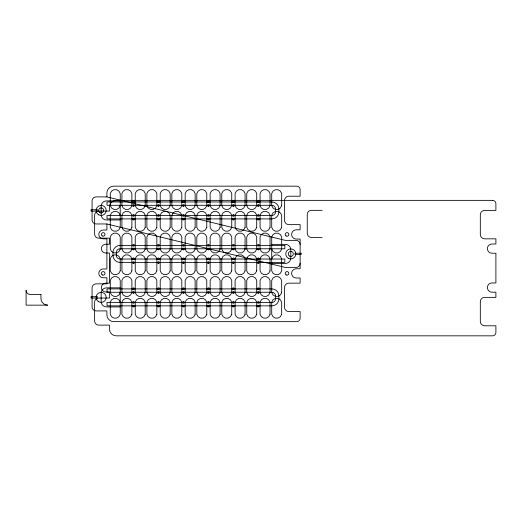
<?xml version="1.0" encoding="UTF-8"?>
<svg xmlns="http://www.w3.org/2000/svg" width="522" height="522" viewBox="0 0 522 522"><rect width="100%" height="100%" fill="white"/><g stroke="black" fill="none" stroke-linecap="round" stroke-linejoin="round"><path stroke-width="0.78" d="M300.124 244.498A4.13 4.13 0 0 0 295.994 240.368L285.286 240.368L106.906 196.892L96.198 196.892A4.13 4.13 0 0 0 92.068 201.016L92.068 219.834A4.13 4.13 0 0 0 96.198 223.964L106.906 223.964L285.286 267.44L295.994 267.44A4.13 4.13 0 0 0 300.124 263.31M120.23 200.885L106.534 200.885A5.377 5.377 0 0 0 101.151 206.268L101.151 214.588A5.377 5.377 0 0 0 106.534 219.964L120.23 219.964M322.094 210.34L311.386 210.34A4.13 4.13 0 0 0 307.256 214.47L307.256 233.282A4.13 4.13 0 0 0 311.386 237.412L322.094 237.412M271.714 244.361L285.41 244.361A5.377 5.377 0 0 1 290.793 249.744L290.793 258.064A5.377 5.377 0 0 1 285.41 263.447L271.714 263.447M120.23 287.844L106.534 287.844A5.377 5.377 0 0 0 101.151 293.22L101.151 301.54A5.377 5.377 0 0 0 106.534 306.923L120.23 306.923M106.906 196.892L106.906 192.957A6.793 6.793 0 0 1 113.698 186.165L296.757 186.165A3.36 3.36 0 0 1 300.124 189.525L300.124 196.213L288.875 196.213A4.333 4.333 0 0 0 284.542 200.546L284.542 220.304A4.333 4.333 0 0 0 288.875 224.636L300.124 224.636L300.124 229.804L296.248 229.804A4.626 4.626 0 0 0 291.622 234.43A4.626 4.626 0 0 0 296.248 239.056L300.124 239.056L300.124 268.752L296.248 268.752A4.626 4.626 0 0 0 291.622 273.378A4.626 4.626 0 0 0 296.248 278.004L300.124 278.004L300.124 283.165L288.875 283.165A4.333 4.333 0 0 0 284.542 287.505L284.542 307.262A4.333 4.333 0 0 0 288.875 311.595L300.124 311.595L300.124 318.276A3.36 3.36 0 0 1 296.757 321.643L113.698 321.643A6.793 6.793 0 0 1 106.906 314.851L106.906 310.916L96.198 310.916A4.13 4.13 0 0 1 92.068 306.786L92.068 287.974A4.13 4.13 0 0 1 96.198 283.844L106.906 283.844L106.906 277.782L103.219 277.782A4.404 4.404 0 0 1 98.808 273.378A4.404 4.404 0 0 1 103.219 268.974L106.906 268.974L106.906 238.835L103.219 238.835A4.404 4.404 0 0 1 98.808 234.43A4.404 4.404 0 0 1 103.219 230.019L106.906 230.019L106.906 223.964M120.23 302.166A5.116 5.116 0 0 0 110.272 302.166L110.272 314.335A5.116 5.116 0 0 0 120.23 314.335L120.23 280.425A5.116 5.116 0 0 0 110.272 280.425L110.272 292.594A5.116 5.116 0 0 0 120.23 292.594M271.714 258.69A5.116 5.116 0 0 1 281.671 258.69L281.671 270.859A5.116 5.116 0 0 1 271.714 270.859L271.714 236.949A5.116 5.116 0 0 1 281.671 236.949L281.671 249.118A5.116 5.116 0 0 1 271.714 249.118M120.23 215.214A5.116 5.116 0 0 0 110.272 215.214L110.272 227.383A5.116 5.116 0 0 0 120.23 227.383L120.23 193.473A5.116 5.116 0 0 0 110.272 193.473L110.272 205.642A5.116 5.116 0 0 0 120.23 205.642M492.54 200.357L116.262 200.357A6.793 6.793 0 0 0 109.47 207.149L109.47 211.084L98.762 211.084A4.13 4.13 0 0 0 94.632 215.214L94.632 234.026A4.13 4.13 0 0 0 98.762 238.156L109.47 238.156L109.47 244.218L105.777 244.218A4.404 4.404 0 0 0 101.372 248.622A4.404 4.404 0 0 0 105.777 253.026L109.47 253.026L109.47 283.165L105.777 283.165A4.404 4.404 0 0 0 101.372 287.57A4.404 4.404 0 0 0 105.777 291.981L109.47 291.981L109.47 298.036L98.762 298.036A4.13 4.13 0 0 0 94.632 302.166L94.632 320.984A4.13 4.13 0 0 0 98.762 325.108L109.47 325.108L109.47 329.043A6.793 6.793 0 0 0 116.262 335.835L492.54 335.835A3.36 3.36 0 0 0 495.9 332.475L495.9 325.787L484.651 325.787A4.333 4.333 0 0 1 480.318 321.454L480.318 301.696A4.333 4.333 0 0 1 484.651 297.364L495.9 297.364L495.9 292.196L492.024 292.196A4.626 4.626 0 0 1 487.398 287.57A4.626 4.626 0 0 1 492.024 282.944L495.9 282.944L495.9 253.248L492.024 253.248A4.626 4.626 0 0 1 487.398 248.622A4.626 4.626 0 0 1 492.024 243.996L495.9 243.996L495.9 238.835L484.651 238.835A4.333 4.333 0 0 1 480.318 234.495L480.318 214.738A4.333 4.333 0 0 1 484.651 210.405L495.9 210.405L495.9 203.724A3.36 3.36 0 0 0 492.54 200.357M271.858 201.949L107.036 201.949L107.036 205.309L271.858 205.309A3.7 3.7 0 0 1 275.557 209.009L275.557 211.847A3.7 3.7 0 0 1 271.858 215.54L107.036 215.54L107.036 218.907L271.858 218.907A7.06 7.06 0 0 0 278.924 211.847L278.924 209.009A7.06 7.06 0 0 0 271.858 201.949M97.144 209.753L91.03 209.753L91.03 211.097L97.144 211.097L97.144 209.753M284.836 245.425L120.014 245.425A7.06 7.06 0 0 0 112.954 252.485L112.954 255.323A7.06 7.06 0 0 0 120.014 262.383L284.836 262.383L284.836 259.023L120.014 259.023A3.7 3.7 0 0 1 116.315 255.323L116.315 252.485A3.7 3.7 0 0 1 120.014 248.785L284.836 248.785L284.836 245.425M301.122 253.229L295.008 253.229L295.008 254.573L301.122 254.573L301.122 253.229M271.858 288.901L107.036 288.901L107.036 292.261L271.858 292.261A3.7 3.7 0 0 1 275.557 295.961L275.557 298.799A3.7 3.7 0 0 1 271.858 302.499L107.036 302.499L107.036 305.859L271.858 305.859A7.06 7.06 0 0 0 278.924 298.799L278.924 295.961A7.06 7.06 0 0 0 271.858 288.901M40.938 294.415L30.23 294.415A4.13 4.13 0 0 1 26.1 290.291L26.1 305.142L47.73 305.142A6.793 6.793 0 0 1 40.938 298.349L40.938 294.415M97.144 296.711L91.03 296.711L91.03 298.055L97.144 298.055L97.144 296.711M281.671 205.642L281.671 193.473A5.116 5.116 0 0 0 271.714 193.473L271.714 205.642A5.116 5.116 0 0 0 281.671 205.642M281.671 227.383L281.671 215.214A5.116 5.116 0 0 0 271.714 215.214L271.714 227.383A5.116 5.116 0 0 0 281.671 227.383M281.671 292.594L281.671 280.425A5.116 5.116 0 0 0 271.714 280.425L271.714 292.594A5.116 5.116 0 0 0 281.671 292.594M281.671 314.335L281.671 302.166A5.116 5.116 0 0 0 271.714 302.166L271.714 314.335A5.116 5.116 0 0 0 281.671 314.335M270.031 205.642L270.031 193.473A5.116 5.116 0 0 0 260.067 193.473L260.067 205.642A5.116 5.116 0 0 0 270.031 205.642M270.031 227.383L270.031 215.214A5.116 5.116 0 0 0 260.067 215.214L260.067 227.383A5.116 5.116 0 0 0 270.031 227.383M270.031 249.118L270.031 236.949A5.116 5.116 0 0 0 260.067 236.949L260.067 249.118A5.116 5.116 0 0 0 270.031 249.118M270.031 270.859L270.031 258.69A5.116 5.116 0 0 0 260.067 258.69L260.067 270.859A5.116 5.116 0 0 0 270.031 270.859M270.031 292.594L270.031 280.425A5.116 5.116 0 0 0 260.067 280.425L260.067 292.594A5.116 5.116 0 0 0 270.031 292.594M270.031 314.335L270.031 302.166A5.116 5.116 0 0 0 260.067 302.166L260.067 314.335A5.116 5.116 0 0 0 270.031 314.335M256.707 205.642L256.707 193.473A5.116 5.116 0 0 0 246.743 193.473L246.743 205.642A5.116 5.116 0 0 0 256.707 205.642M256.707 227.383L256.707 215.214A5.116 5.116 0 0 0 246.743 215.214L246.743 227.383A5.116 5.116 0 0 0 256.707 227.383M256.707 249.118L256.707 236.949A5.116 5.116 0 0 0 246.743 236.949L246.743 249.118A5.116 5.116 0 0 0 256.707 249.118M256.707 270.859L256.707 258.69A5.116 5.116 0 0 0 246.743 258.69L246.743 270.859A5.116 5.116 0 0 0 256.707 270.859M256.707 292.594L256.707 280.425A5.116 5.116 0 0 0 246.743 280.425L246.743 292.594A5.116 5.116 0 0 0 256.707 292.594M256.707 314.335L256.707 302.166A5.116 5.116 0 0 0 246.743 302.166L246.743 314.335A5.116 5.116 0 0 0 256.707 314.335M245.066 205.642L245.066 193.473A5.116 5.116 0 0 0 235.102 193.473L235.102 205.642A5.116 5.116 0 0 0 245.066 205.642M245.066 227.383L245.066 215.214A5.116 5.116 0 0 0 235.102 215.214L235.102 227.383A5.116 5.116 0 0 0 245.066 227.383M245.066 249.118L245.066 236.949A5.116 5.116 0 0 0 235.102 236.949L235.102 249.118A5.116 5.116 0 0 0 245.066 249.118M245.066 270.859L245.066 258.69A5.116 5.116 0 0 0 235.102 258.69L235.102 270.859A5.116 5.116 0 0 0 245.066 270.859M245.066 292.594L245.066 280.425A5.116 5.116 0 0 0 235.102 280.425L235.102 292.594A5.116 5.116 0 0 0 245.066 292.594M245.066 314.335L245.066 302.166A5.116 5.116 0 0 0 235.102 302.166L235.102 314.335A5.116 5.116 0 0 0 245.066 314.335M231.742 205.642L231.742 193.473A5.116 5.116 0 0 0 221.778 193.473L221.778 205.642A5.116 5.116 0 0 0 231.742 205.642M231.742 227.383L231.742 215.214A5.116 5.116 0 0 0 221.778 215.214L221.778 227.383A5.116 5.116 0 0 0 231.742 227.383M231.742 249.118L231.742 236.949A5.116 5.116 0 0 0 221.778 236.949L221.778 249.118A5.116 5.116 0 0 0 231.742 249.118M231.742 270.859L231.742 258.69A5.116 5.116 0 0 0 221.778 258.69L221.778 270.859A5.116 5.116 0 0 0 231.742 270.859M231.742 292.594L231.742 280.425A5.116 5.116 0 0 0 221.778 280.425L221.778 292.594A5.116 5.116 0 0 0 231.742 292.594M231.742 314.335L231.742 302.166A5.116 5.116 0 0 0 221.778 302.166L221.778 314.335A5.116 5.116 0 0 0 231.742 314.335M220.095 205.642L220.095 193.473A5.116 5.116 0 0 0 210.138 193.473L210.138 205.642A5.116 5.116 0 0 0 220.095 205.642M220.095 227.383L220.095 215.214A5.116 5.116 0 0 0 210.138 215.214L210.138 227.383A5.116 5.116 0 0 0 220.095 227.383M220.095 249.118L220.095 236.949A5.116 5.116 0 0 0 210.138 236.949L210.138 249.118A5.116 5.116 0 0 0 220.095 249.118M220.095 270.859L220.095 258.69A5.116 5.116 0 0 0 210.138 258.69L210.138 270.859A5.116 5.116 0 0 0 220.095 270.859M220.095 292.594L220.095 280.425A5.116 5.116 0 0 0 210.138 280.425L210.138 292.594A5.116 5.116 0 0 0 220.095 292.594M220.095 314.335L220.095 302.166A5.116 5.116 0 0 0 210.138 302.166L210.138 314.335A5.116 5.116 0 0 0 220.095 314.335M206.771 205.642L206.771 193.473A5.116 5.116 0 0 0 196.814 193.473L196.814 205.642A5.116 5.116 0 0 0 206.771 205.642M206.771 227.383L206.771 215.214A5.116 5.116 0 0 0 196.814 215.214L196.814 227.383A5.116 5.116 0 0 0 206.771 227.383M206.771 249.118L206.771 236.949A5.116 5.116 0 0 0 196.814 236.949L196.814 249.118A5.116 5.116 0 0 0 206.771 249.118M206.771 270.859L206.771 258.69A5.116 5.116 0 0 0 196.814 258.69L196.814 270.859A5.116 5.116 0 0 0 206.771 270.859M206.771 292.594L206.771 280.425A5.116 5.116 0 0 0 196.814 280.425L196.814 292.594A5.116 5.116 0 0 0 206.771 292.594M206.771 314.335L206.771 302.166A5.116 5.116 0 0 0 196.814 302.166L196.814 314.335A5.116 5.116 0 0 0 206.771 314.335M195.13 205.642L195.13 193.473A5.116 5.116 0 0 0 185.166 193.473L185.166 205.642A5.116 5.116 0 0 0 195.13 205.642M195.13 227.383L195.13 215.214A5.116 5.116 0 0 0 185.166 215.214L185.166 227.383A5.116 5.116 0 0 0 195.13 227.383M195.13 249.118L195.13 236.949A5.116 5.116 0 0 0 185.166 236.949L185.166 249.118A5.116 5.116 0 0 0 195.13 249.118M195.13 270.859L195.13 258.69A5.116 5.116 0 0 0 185.166 258.69L185.166 270.859A5.116 5.116 0 0 0 195.13 270.859M195.13 292.594L195.13 280.425A5.116 5.116 0 0 0 185.166 280.425L185.166 292.594A5.116 5.116 0 0 0 195.13 292.594M195.13 314.335L195.13 302.166A5.116 5.116 0 0 0 185.166 302.166L185.166 314.335A5.116 5.116 0 0 0 195.13 314.335M181.806 205.642L181.806 193.473A5.116 5.116 0 0 0 171.849 193.473L171.849 205.642A5.116 5.116 0 0 0 181.806 205.642M181.806 227.383L181.806 215.214A5.116 5.116 0 0 0 171.849 215.214L171.849 227.383A5.116 5.116 0 0 0 181.806 227.383M181.806 249.118L181.806 236.949A5.116 5.116 0 0 0 171.849 236.949L171.849 249.118A5.116 5.116 0 0 0 181.806 249.118M181.806 270.859L181.806 258.69A5.116 5.116 0 0 0 171.849 258.69L171.849 270.859A5.116 5.116 0 0 0 181.806 270.859M181.806 292.594L181.806 280.425A5.116 5.116 0 0 0 171.849 280.425L171.849 292.594A5.116 5.116 0 0 0 181.806 292.594M181.806 314.335L181.806 302.166A5.116 5.116 0 0 0 171.849 302.166L171.849 314.335A5.116 5.116 0 0 0 181.806 314.335M170.165 205.642L170.165 193.473A5.116 5.116 0 0 0 160.202 193.473L160.202 205.642A5.116 5.116 0 0 0 170.165 205.642M170.165 227.383L170.165 215.214A5.116 5.116 0 0 0 160.202 215.214L160.202 227.383A5.116 5.116 0 0 0 170.165 227.383M170.165 249.118L170.165 236.949A5.116 5.116 0 0 0 160.202 236.949L160.202 249.118A5.116 5.116 0 0 0 170.165 249.118M170.165 270.859L170.165 258.69A5.116 5.116 0 0 0 160.202 258.69L160.202 270.859A5.116 5.116 0 0 0 170.165 270.859M170.165 292.594L170.165 280.425A5.116 5.116 0 0 0 160.202 280.425L160.202 292.594A5.116 5.116 0 0 0 170.165 292.594M170.165 314.335L170.165 302.166A5.116 5.116 0 0 0 160.202 302.166L160.202 314.335A5.116 5.116 0 0 0 170.165 314.335M156.841 205.642L156.841 193.473A5.116 5.116 0 0 0 146.878 193.473L146.878 205.642A5.116 5.116 0 0 0 156.841 205.642M156.841 227.383L156.841 215.214A5.116 5.116 0 0 0 146.878 215.214L146.878 227.383A5.116 5.116 0 0 0 156.841 227.383M156.841 249.118L156.841 236.949A5.116 5.116 0 0 0 146.878 236.949L146.878 249.118A5.116 5.116 0 0 0 156.841 249.118M156.841 270.859L156.841 258.69A5.116 5.116 0 0 0 146.878 258.69L146.878 270.859A5.116 5.116 0 0 0 156.841 270.859M156.841 292.594L156.841 280.425A5.116 5.116 0 0 0 146.878 280.425L146.878 292.594A5.116 5.116 0 0 0 156.841 292.594M156.841 314.335L156.841 302.166A5.116 5.116 0 0 0 146.878 302.166L146.878 314.335A5.116 5.116 0 0 0 156.841 314.335M145.201 205.642L145.201 193.473A5.116 5.116 0 0 0 135.237 193.473L135.237 205.642A5.116 5.116 0 0 0 145.201 205.642M145.201 227.383L145.201 215.214A5.116 5.116 0 0 0 135.237 215.214L135.237 227.383A5.116 5.116 0 0 0 145.201 227.383M145.201 249.118L145.201 236.949A5.116 5.116 0 0 0 135.237 236.949L135.237 249.118A5.116 5.116 0 0 0 145.201 249.118M145.201 270.859L145.201 258.69A5.116 5.116 0 0 0 135.237 258.69L135.237 270.859A5.116 5.116 0 0 0 145.201 270.859M145.201 292.594L145.201 280.425A5.116 5.116 0 0 0 135.237 280.425L135.237 292.594A5.116 5.116 0 0 0 145.201 292.594M145.201 314.335L145.201 302.166A5.116 5.116 0 0 0 135.237 302.166L135.237 314.335A5.116 5.116 0 0 0 145.201 314.335M131.877 205.642L131.877 193.473A5.116 5.116 0 0 0 121.913 193.473L121.913 205.642A5.116 5.116 0 0 0 131.877 205.642M131.877 227.383L131.877 215.214A5.116 5.116 0 0 0 121.913 215.214L121.913 227.383A5.116 5.116 0 0 0 131.877 227.383M131.877 249.118L131.877 236.949A5.116 5.116 0 0 0 121.913 236.949L121.913 249.118A5.116 5.116 0 0 0 131.877 249.118M131.877 270.859L131.877 258.69A5.116 5.116 0 0 0 121.913 258.69L121.913 270.859A5.116 5.116 0 0 0 131.877 270.859M131.877 292.594L131.877 280.425A5.116 5.116 0 0 0 121.913 280.425L121.913 292.594A5.116 5.116 0 0 0 131.877 292.594M131.877 314.335L131.877 302.166A5.116 5.116 0 0 0 121.913 302.166L121.913 314.335A5.116 5.116 0 0 0 131.877 314.335M120.23 249.118L120.23 236.949A5.116 5.116 0 0 0 110.272 236.949L110.272 249.118A5.116 5.116 0 0 0 120.23 249.118M120.23 270.859L120.23 258.69A5.116 5.116 0 0 0 110.272 258.69L110.272 270.859A5.116 5.116 0 0 0 120.23 270.859M257.914 306.779A0.842 0.842 0 0 0 259.225 306.14A0.842 0.842 0 0 0 258.018 305.324A0.842 0.842 0 0 0 257.914 306.779M257.966 303.008A0.842 0.842 0 0 0 259.225 302.277A0.842 0.842 0 0 0 257.966 301.546A0.842 0.842 0 0 0 257.966 303.008M232.949 306.779A0.842 0.842 0 0 0 234.261 306.14A0.842 0.842 0 0 0 233.053 305.324A0.842 0.842 0 0 0 232.949 306.779M233.001 303.008A0.842 0.842 0 0 0 234.261 302.277A0.842 0.842 0 0 0 233.001 301.546A0.842 0.842 0 0 0 233.001 303.008M207.984 306.779A0.842 0.842 0 0 0 209.296 306.14A0.842 0.842 0 0 0 208.089 305.324A0.842 0.842 0 0 0 207.984 306.779M208.037 303.008A0.842 0.842 0 0 0 209.296 302.277A0.842 0.842 0 0 0 208.037 301.546A0.842 0.842 0 0 0 208.037 303.008M183.065 306.805A0.842 0.842 0 0 0 184.331 306.081A0.842 0.842 0 0 0 183.065 305.35A0.842 0.842 0 0 0 183.065 306.805M183.065 303.008A0.842 0.842 0 0 0 184.331 302.277A0.842 0.842 0 0 0 183.065 301.546A0.842 0.842 0 0 0 183.065 303.008M158.101 306.805A0.842 0.842 0 0 0 159.36 306.081A0.842 0.842 0 0 0 158.101 305.35A0.842 0.842 0 0 0 158.101 306.805M158.101 303.008A0.842 0.842 0 0 0 159.36 302.277A0.842 0.842 0 0 0 158.101 301.546A0.842 0.842 0 0 0 158.101 303.008M133.136 306.805A0.842 0.842 0 0 0 134.395 306.081A0.842 0.842 0 0 0 133.136 305.35A0.842 0.842 0 0 0 133.136 306.805M133.136 303.008A0.842 0.842 0 0 0 134.395 302.277A0.842 0.842 0 0 0 133.136 301.546A0.842 0.842 0 0 0 133.136 303.008M257.966 293.214A0.842 0.842 0 0 0 259.225 292.483A0.842 0.842 0 0 0 257.966 291.759A0.842 0.842 0 0 0 257.966 293.214M257.966 289.41A0.842 0.842 0 0 0 259.225 288.679A0.842 0.842 0 0 0 257.966 287.955A0.842 0.842 0 0 0 257.966 289.41M233.001 293.214A0.842 0.842 0 0 0 234.261 292.483A0.842 0.842 0 0 0 233.001 291.759A0.842 0.842 0 0 0 233.001 293.214M233.001 289.41A0.842 0.842 0 0 0 234.261 288.679A0.842 0.842 0 0 0 233.001 287.955A0.842 0.842 0 0 0 233.001 289.41M208.037 293.214A0.842 0.842 0 0 0 209.296 292.483A0.842 0.842 0 0 0 208.037 291.759A0.842 0.842 0 0 0 208.037 293.214M208.037 289.41A0.842 0.842 0 0 0 209.296 288.679A0.842 0.842 0 0 0 208.037 287.955A0.842 0.842 0 0 0 208.037 289.41M183.065 293.214A0.842 0.842 0 0 0 184.331 292.483A0.842 0.842 0 0 0 183.065 291.759A0.842 0.842 0 0 0 183.065 293.214M183.065 289.41A0.842 0.842 0 0 0 184.331 288.679A0.842 0.842 0 0 0 183.065 287.955A0.842 0.842 0 0 0 183.065 289.41M158.101 293.214A0.842 0.842 0 0 0 159.36 292.483A0.842 0.842 0 0 0 158.101 291.759A0.842 0.842 0 0 0 158.101 293.214M158.101 289.41A0.842 0.842 0 0 0 159.36 288.679A0.842 0.842 0 0 0 158.101 287.955A0.842 0.842 0 0 0 158.101 289.41M133.136 289.41A0.842 0.842 0 0 0 134.395 288.679A0.842 0.842 0 0 0 133.136 287.955A0.842 0.842 0 0 0 133.136 289.41M133.084 293.181A0.842 0.842 0 0 0 134.395 292.542A0.842 0.842 0 0 0 133.188 291.726A0.842 0.842 0 0 0 133.084 293.181M257.966 263.329A0.842 0.842 0 0 0 259.225 262.605A0.842 0.842 0 0 0 257.966 261.874A0.842 0.842 0 0 0 257.966 263.329M257.966 259.525A0.842 0.842 0 0 0 259.225 258.801A0.842 0.842 0 0 0 257.966 258.07A0.842 0.842 0 0 0 257.966 259.525M233.001 263.329A0.842 0.842 0 0 0 234.261 262.605A0.842 0.842 0 0 0 233.001 261.874A0.842 0.842 0 0 0 233.001 263.329M233.001 259.525A0.842 0.842 0 0 0 234.261 258.801A0.842 0.842 0 0 0 233.001 258.07A0.842 0.842 0 0 0 233.001 259.525M208.037 263.329A0.842 0.842 0 0 0 209.296 262.605A0.842 0.842 0 0 0 208.037 261.874A0.842 0.842 0 0 0 208.037 263.329M208.037 259.525A0.842 0.842 0 0 0 209.296 258.801A0.842 0.842 0 0 0 208.037 258.07A0.842 0.842 0 0 0 208.037 259.525M183.065 263.329A0.842 0.842 0 0 0 184.331 262.605A0.842 0.842 0 0 0 183.065 261.874A0.842 0.842 0 0 0 183.065 263.329M183.065 259.525A0.842 0.842 0 0 0 184.331 258.801A0.842 0.842 0 0 0 183.065 258.07A0.842 0.842 0 0 0 183.065 259.525M158.101 263.329A0.842 0.842 0 0 0 159.36 262.605A0.842 0.842 0 0 0 158.101 261.874A0.842 0.842 0 0 0 158.101 263.329M158.101 259.525A0.842 0.842 0 0 0 159.36 258.801A0.842 0.842 0 0 0 158.101 258.07A0.842 0.842 0 0 0 158.101 259.525M133.136 263.329A0.842 0.842 0 0 0 134.395 262.605A0.842 0.842 0 0 0 133.136 261.874A0.842 0.842 0 0 0 133.136 263.329M133.084 259.499A0.842 0.842 0 0 0 134.395 258.86A0.842 0.842 0 0 0 133.188 258.044A0.842 0.842 0 0 0 133.084 259.499M257.966 249.738A0.842 0.842 0 0 0 259.225 249.007A0.842 0.842 0 0 0 257.966 248.276A0.842 0.842 0 0 0 257.966 249.738M257.914 245.901A0.842 0.842 0 0 0 259.225 245.262A0.842 0.842 0 0 0 258.018 244.446A0.842 0.842 0 0 0 257.914 245.901M233.001 249.738A0.842 0.842 0 0 0 234.261 249.007A0.842 0.842 0 0 0 233.001 248.276A0.842 0.842 0 0 0 233.001 249.738M232.949 245.901A0.842 0.842 0 0 0 234.261 245.262A0.842 0.842 0 0 0 233.053 244.446A0.842 0.842 0 0 0 232.949 245.901M208.037 249.738A0.842 0.842 0 0 0 209.296 249.007A0.842 0.842 0 0 0 208.037 248.276A0.842 0.842 0 0 0 208.037 249.738M207.984 245.901A0.842 0.842 0 0 0 209.296 245.262A0.842 0.842 0 0 0 208.089 244.446A0.842 0.842 0 0 0 207.984 245.901M183.065 249.738A0.842 0.842 0 0 0 184.331 249.007A0.842 0.842 0 0 0 183.065 248.276A0.842 0.842 0 0 0 183.065 249.738M183.065 245.934A0.842 0.842 0 0 0 184.331 245.203A0.842 0.842 0 0 0 183.065 244.479A0.842 0.842 0 0 0 183.065 245.934M158.101 249.738A0.842 0.842 0 0 0 159.36 249.007A0.842 0.842 0 0 0 158.101 248.276A0.842 0.842 0 0 0 158.101 249.738M158.101 245.934A0.842 0.842 0 0 0 159.36 245.203A0.842 0.842 0 0 0 158.101 244.479A0.842 0.842 0 0 0 158.101 245.934M133.136 245.934A0.842 0.842 0 0 0 134.395 245.203A0.842 0.842 0 0 0 133.136 244.479A0.842 0.842 0 0 0 133.136 245.934M133.136 249.738A0.842 0.842 0 0 0 134.395 249.007A0.842 0.842 0 0 0 133.136 248.276A0.842 0.842 0 0 0 133.136 249.738M257.966 219.853A0.842 0.842 0 0 0 259.225 219.123A0.842 0.842 0 0 0 257.966 218.398A0.842 0.842 0 0 0 257.966 219.853M257.966 216.049A0.842 0.842 0 0 0 259.225 215.325A0.842 0.842 0 0 0 257.966 214.594A0.842 0.842 0 0 0 257.966 216.049M233.001 219.853A0.842 0.842 0 0 0 234.261 219.123A0.842 0.842 0 0 0 233.001 218.398A0.842 0.842 0 0 0 233.001 219.853M233.001 216.049A0.842 0.842 0 0 0 234.261 215.325A0.842 0.842 0 0 0 233.001 214.594A0.842 0.842 0 0 0 233.001 216.049M208.037 219.853A0.842 0.842 0 0 0 209.296 219.123A0.842 0.842 0 0 0 208.037 218.398A0.842 0.842 0 0 0 208.037 219.853M208.037 216.049A0.842 0.842 0 0 0 209.296 215.325A0.842 0.842 0 0 0 208.037 214.594A0.842 0.842 0 0 0 208.037 216.049M183.065 219.853A0.842 0.842 0 0 0 184.331 219.123A0.842 0.842 0 0 0 183.065 218.398A0.842 0.842 0 0 0 183.065 219.853M183.065 216.049A0.842 0.842 0 0 0 184.331 215.325A0.842 0.842 0 0 0 183.065 214.594A0.842 0.842 0 0 0 183.065 216.049M158.101 219.853A0.842 0.842 0 0 0 159.36 219.123A0.842 0.842 0 0 0 158.101 218.398A0.842 0.842 0 0 0 158.101 219.853M158.101 216.049A0.842 0.842 0 0 0 159.36 215.325A0.842 0.842 0 0 0 158.101 214.594A0.842 0.842 0 0 0 158.101 216.049M133.136 219.853A0.842 0.842 0 0 0 134.395 219.123A0.842 0.842 0 0 0 133.136 218.398A0.842 0.842 0 0 0 133.136 219.853M133.084 216.017A0.842 0.842 0 0 0 134.395 215.384A0.842 0.842 0 0 0 133.188 214.568A0.842 0.842 0 0 0 133.084 216.017M257.966 206.255A0.842 0.842 0 0 0 259.225 205.531A0.842 0.842 0 0 0 257.966 204.8A0.842 0.842 0 0 0 257.966 206.255M257.966 202.451A0.842 0.842 0 0 0 259.225 201.727A0.842 0.842 0 0 0 257.966 200.996A0.842 0.842 0 0 0 257.966 202.451M233.001 206.255A0.842 0.842 0 0 0 234.261 205.531A0.842 0.842 0 0 0 233.001 204.8A0.842 0.842 0 0 0 233.001 206.255M233.001 202.451A0.842 0.842 0 0 0 234.261 201.727A0.842 0.842 0 0 0 233.001 200.996A0.842 0.842 0 0 0 233.001 202.451M208.037 206.255A0.842 0.842 0 0 0 209.296 205.531A0.842 0.842 0 0 0 208.037 204.8A0.842 0.842 0 0 0 208.037 206.255M208.037 202.451A0.842 0.842 0 0 0 209.296 201.727A0.842 0.842 0 0 0 208.037 200.996A0.842 0.842 0 0 0 208.037 202.451M183.02 206.223A0.842 0.842 0 0 0 184.325 205.59A0.842 0.842 0 0 0 183.124 204.774A0.842 0.842 0 0 0 183.02 206.223M183.065 202.451A0.842 0.842 0 0 0 184.331 201.727A0.842 0.842 0 0 0 183.065 200.996A0.842 0.842 0 0 0 183.065 202.451M158.049 206.223A0.842 0.842 0 0 0 159.36 205.59A0.842 0.842 0 0 0 158.153 204.774A0.842 0.842 0 0 0 158.049 206.223M158.101 202.451A0.842 0.842 0 0 0 159.36 201.727A0.842 0.842 0 0 0 158.101 200.996A0.842 0.842 0 0 0 158.101 202.451M133.136 202.451A0.842 0.842 0 0 0 134.395 201.727A0.842 0.842 0 0 0 133.136 200.996A0.842 0.842 0 0 0 133.136 202.451M133.084 206.223A0.842 0.842 0 0 0 134.395 205.59A0.842 0.842 0 0 0 133.188 204.774A0.842 0.842 0 0 0 133.084 206.223M286.154 235.977A1.788 1.788 0 0 0 288.836 234.43A1.788 1.788 0 0 0 286.154 232.877A1.788 1.788 0 0 0 286.154 235.977M286.154 274.924A1.788 1.788 0 0 0 288.836 273.378A1.788 1.788 0 0 0 286.154 271.832A1.788 1.788 0 0 0 286.154 274.924M102.325 274.924A1.788 1.788 0 0 0 105.007 273.378A1.788 1.788 0 0 0 102.325 271.832A1.788 1.788 0 0 0 102.325 274.924M102.214 235.911A1.788 1.788 0 0 0 105 234.554A1.788 1.788 0 0 0 102.436 232.819A1.788 1.788 0 0 0 102.214 235.911M288.268 258.273A5.044 5.044 0 0 0 295.837 253.901A5.044 5.044 0 0 0 288.268 249.536A5.044 5.044 0 0 0 288.268 258.273M98.632 301.749A5.044 5.044 0 0 0 106.194 297.383A5.044 5.044 0 0 0 98.632 293.012A5.044 5.044 0 0 0 98.632 301.749M98.632 214.796A5.044 5.044 0 0 0 106.194 210.425A5.044 5.044 0 0 0 98.632 206.059A5.044 5.044 0 0 0 98.632 214.796M289.534 256.087A2.519 2.519 0 0 0 293.312 253.901A2.519 2.519 0 0 0 289.534 251.721A2.519 2.519 0 0 0 289.534 256.087M99.891 212.611A2.519 2.519 0 0 0 103.676 210.425A2.519 2.519 0 0 0 99.891 208.245A2.519 2.519 0 0 0 99.891 212.611"/></g></svg>
